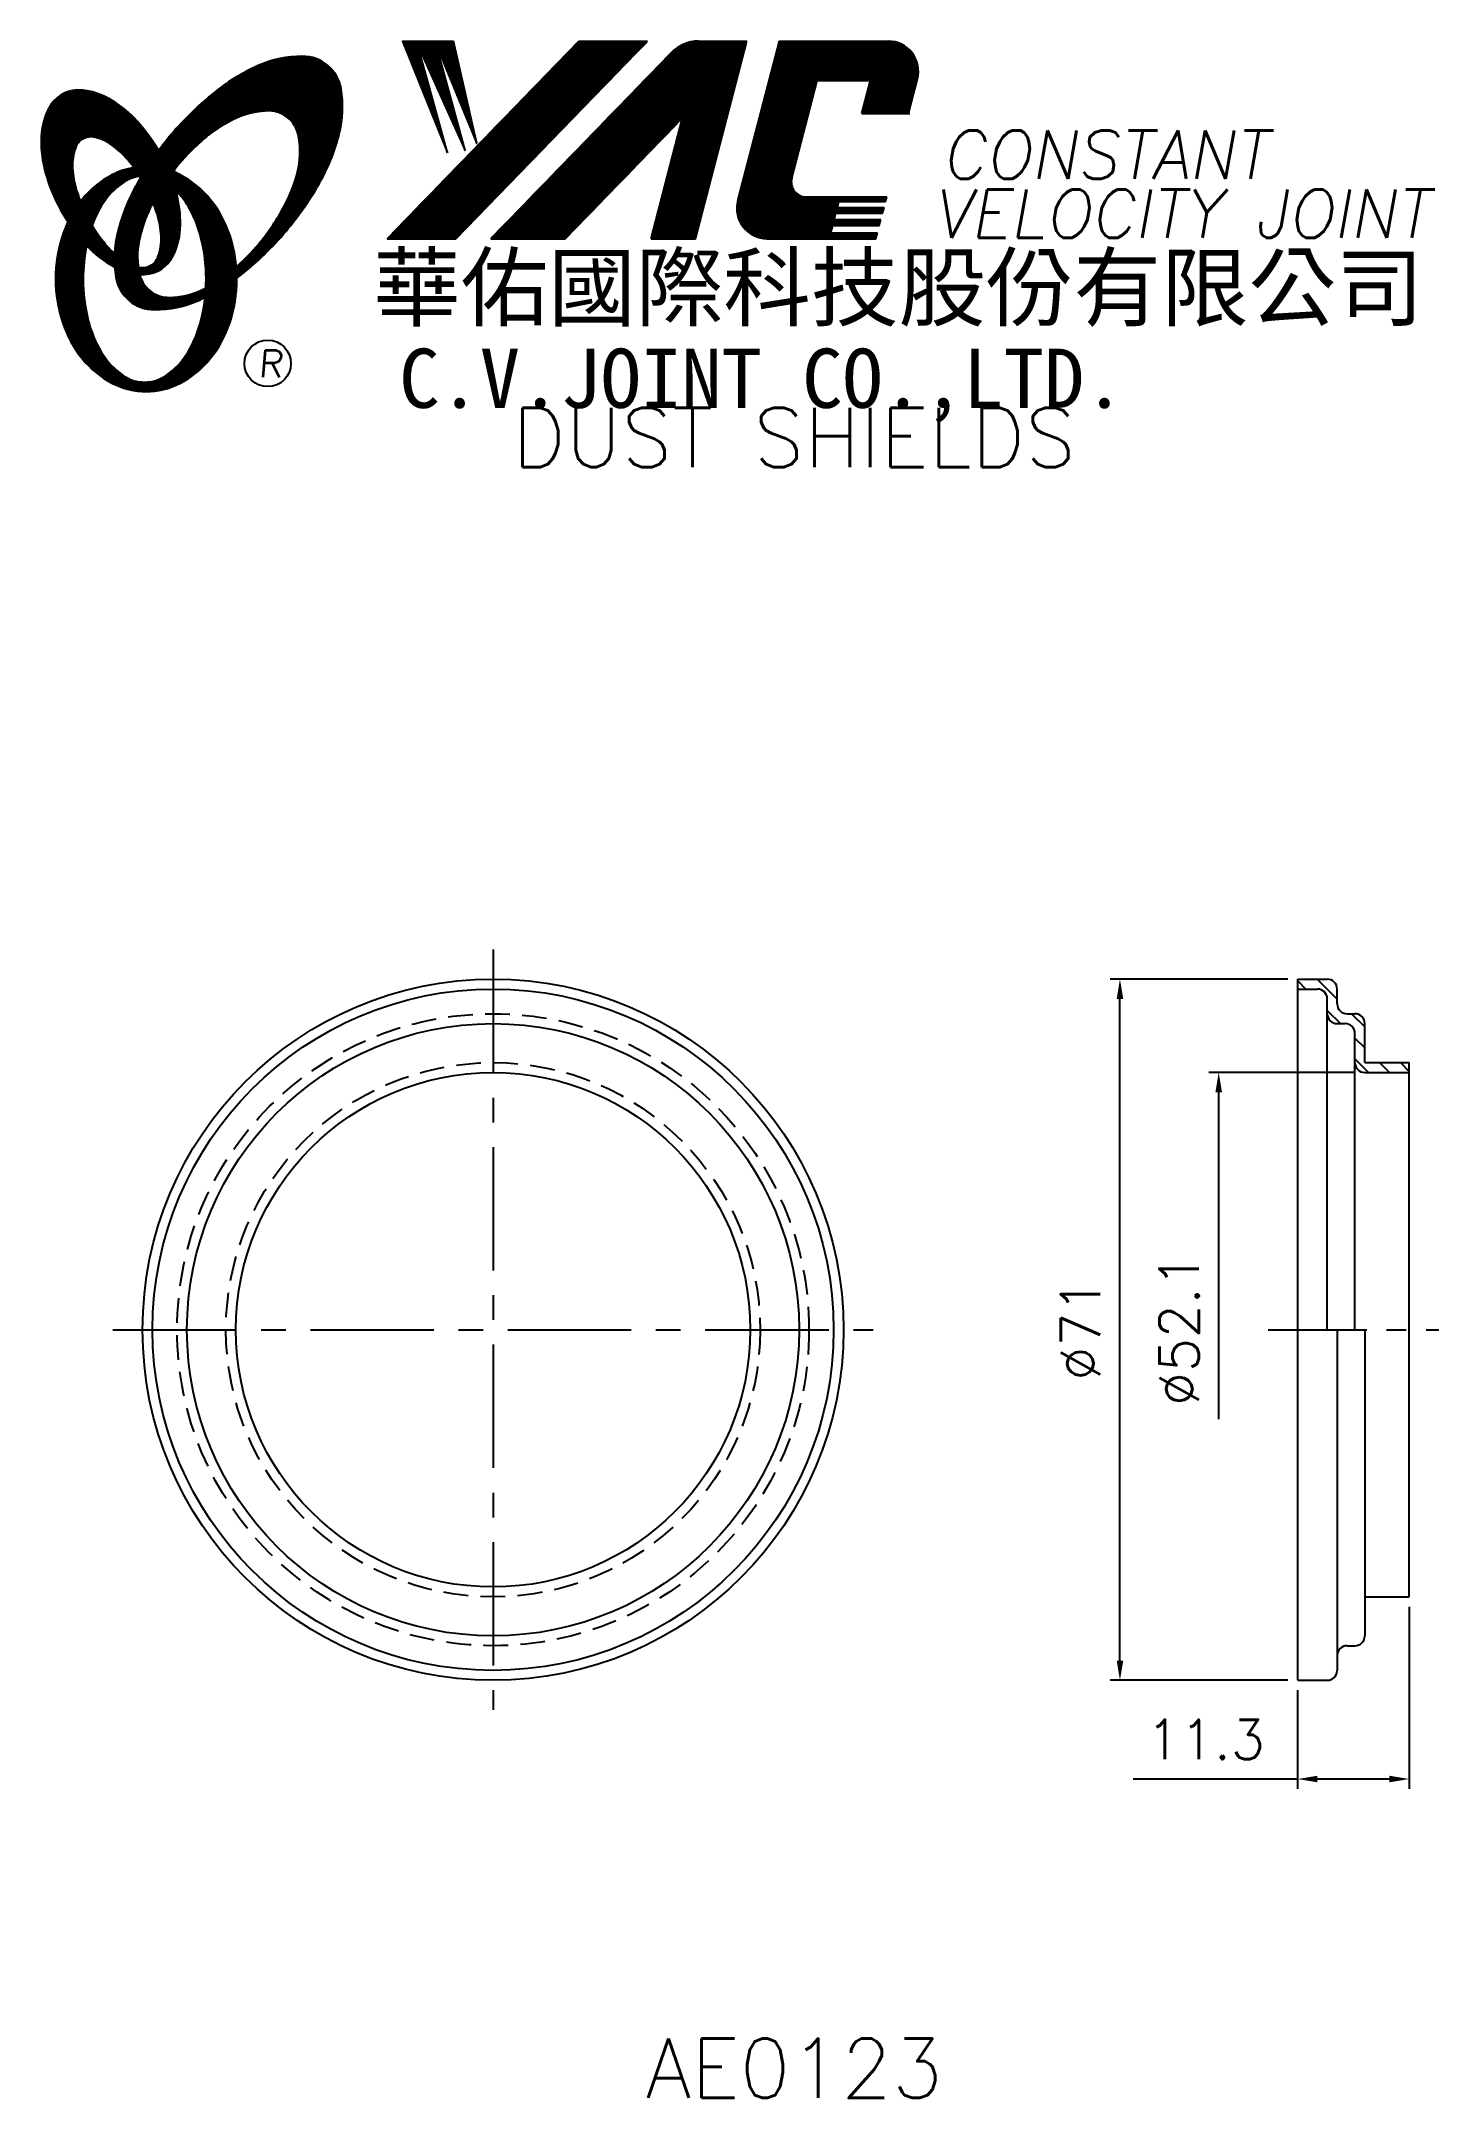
# Model space of a CAD drawing. Extents: x 92 to 233, y 4 to 212.
import ezdxf
from ezdxf.enums import TextEntityAlignment as Align

# ---------------------------------------------------------------- set-up
doc = ezdxf.new("R2010")
doc.units = 0
doc.header["$LTSCALE"] = 10
doc.header["$MEASUREMENT"] = 0
doc.linetypes.add('CENTER', pattern=[2, 1.25, -0.25, 0.25, -0.25])
doc.linetypes.add('HIDDEN', pattern=[0.375, 0.25, -0.125])
doc.layers.get('0').update_dxf_attribs({"linetype": 'CONTINUOUS'})
doc.layers.get('DEFPOINTS').update_dxf_attribs({"linetype": 'CONTINUOUS'})
doc.layers.add('4', color=4, linetype='CONTINUOUS')
doc.styles.add('CHINA', font='KAIU.TTF')
doc.styles.add('ITALICC', font='simplex.shx')
doc.dimstyles.new('STANDARD$0', dxfattribs={"dimtxt": 4, "dimasz": 2, "dimexe": 1, "dimexo": 1, "dimgap": 2, "dimtad": 1, "dimdec": 4, "dimzin": 10, "dimtxsty": 'ITALICC', "dimcen": 2, "dimclrd": 5, "dimclre": 5, "dimclrt": 18, "dimaunit": 1, "dimazin": 3, "dimtp": 0.1, "dimtfac": 0.7, "dimtdec": 4, "dimtmove": 0, "dimatfit": 3, "dimtolj": 1, "dimtzin": 10})
pattern_1 = [(45, (161.347638, -31.432908), (-0.00727476112, 0.00727476112), [])]
pattern_2 = [(45, (-7.242907, 4.871501), (-0.00883883476, 0.00883883476), [])]

# ---------------------------------------------------------------- blocks, each defined once
blk = doc.blocks.new('*D14')
at = {"color": 5, "linetype": 'BYBLOCK'}
for p, q in [((230.36, 53.76), (230.36, 35.31)), ((219.06, 45.31), (219.06, 35.31)), ((219.06, 36.31), (202.4, 36.31)), ((228.36, 36.31), (221.06, 36.31))]:
    blk.add_line(p, q, dxfattribs=at)
for points in [[(221.06, 36.64), (221.06, 35.98), (219.06, 36.31)], [(228.36, 36.64), (228.36, 35.98), (230.36, 36.31)]]:
    blk.add_solid(points, dxfattribs=at)
at = {"layer": 'DEFPOINTS', "color": 0, "linetype": 'BYBLOCK'}
for p in [(230.36, 54.76), (219.06, 46.31), (219.06, 36.31)]:
    blk.add_point(p, dxfattribs=at)
at = {"color": 18, "linetype": 'BYBLOCK', "insert": (209.73, 40.31), "char_height": 4, "attachment_point": 5, "style": 'ITALICC'}
blk.add_mtext('\\A1;11.3', dxfattribs=at)
blk = doc.blocks.new('*D15')
at = {"color": 5, "linetype": 'BYBLOCK'}
for p, q in [((218.06, 117.31), (200.06, 117.31)), ((201.06, 48.31), (201.06, 115.31)), ((218.06, 46.31), (200.06, 46.31))]:
    blk.add_line(p, q, dxfattribs=at)
for points in [[(200.73, 115.31), (201.4, 115.31), (201.06, 117.31)], [(200.73, 48.31), (201.4, 48.31), (201.06, 46.31)]]:
    blk.add_solid(points, dxfattribs=at)
at = {"layer": 'DEFPOINTS', "color": 0, "linetype": 'BYBLOCK'}
for p in [(201.06, 117.31), (219.06, 117.31), (219.06, 46.31)]:
    blk.add_point(p, dxfattribs=at)
at = {"color": 18, "linetype": 'BYBLOCK', "insert": (197.06, 81.81), "char_height": 4, "attachment_point": 5, "rotation": 90, "style": 'ITALICC'}
blk.add_mtext('\\A1;∅71', dxfattribs=at)
blk = doc.blocks.new('*D16')
at = {"color": 5, "linetype": 'BYBLOCK'}
for p, q in [((224.86, 107.86), (210.06, 107.86)), ((211.06, 105.86), (211.06, 72.76))]:
    blk.add_line(p, q, dxfattribs=at)
blk.add_solid([(210.73, 105.86), (211.4, 105.86), (211.06, 107.86)], dxfattribs=at)
at = {"layer": 'DEFPOINTS', "color": 0, "linetype": 'BYBLOCK'}
for p in [(211.06, 107.86), (225.86, 107.86), (219.06, 55.76)]:
    blk.add_point(p, dxfattribs=at)
at = {"color": 18, "linetype": 'BYBLOCK', "insert": (207.06, 81.81), "char_height": 4, "attachment_point": 5, "rotation": 90, "style": 'ITALICC'}
blk.add_mtext('\\A1;∅52.1', dxfattribs=at)

msp = doc.modelspace()

# ---------------------------------------------------------------- hatches: boundary and pattern name
at = {"layer": '4', "linetype": 'CONTINUOUS'}
h = msp.add_hatch(dxfattribs=at)
h.set_pattern_fill('ANSI31', color=5, scale=0.082305, style=0)
h.set_pattern_definition([(45, (-7.242907, 4.871501), (-0.00727476112, 0.00727476112), [])])
h.paths.add_polyline_path([(114.79256, 205.24001, -0.172879177), (116.73404, 204.58144, -0.172879177), (117.82133, 202.84339, -0.104527385), (117.84911, 199.5152, -0.065680101), (116.67958, 196.11324, -0.051823203), (114.23916, 192.27085, -0.044272532), (111.56419, 189.44452, -0.020203161), (111.61777, 188.3066, 0.006517006), (112.02232, 188.61867, 0.049863361), (116.57575, 193.03174, 0.049863361), (120.16539, 198.2589, 0.063682799), (121.98643, 202.88625, 0.103597411), (122.17573, 207.47022, 0.177892575), (120.82712, 209.8405, 0.177892575), (118.26473, 210.77382, 0.103597411), (113.77693, 209.82078, 0.063682799), (109.51919, 207.2517, 0.049863361), (104.96576, 202.83864, 0.016070017), (103.69507, 201.23233, -0.007061632), (103.94235, 200.7953, -0.031648676), (104.89493, 198.75872, -0.008069351), (105.32684, 199.32303, -0.051823203), (108.50521, 202.58149, -0.065680101), (111.54714, 204.50184, -0.104527385)])
h.paths.add_polyline_path([(101.71689, 192.07869, -0.065680101), (102.88643, 195.48064, -0.006063428), (103.13037, 195.95566, 0.027613469), (102.40353, 197.54373, 0.017011252), (101.87011, 198.4787, 0.007829282), (101.37613, 197.61148, 0.063682799), (99.55508, 192.98413, 0.103597411), (99.36578, 188.40016, 0.177892575), (100.71439, 186.02988, 0.177892575), (103.27678, 185.09655, 0.103597411), (107.76458, 186.0496, 0.008811776), (108.39155, 186.33968, 0.013922709), (108.46887, 187.30949, -0.009086703), (108.01886, 187.09204, -0.104527385), (104.77344, 186.35388, -0.172879177), (102.83196, 187.01244, -0.172879177), (101.74467, 188.7505, -0.104527385)])
h = msp.add_hatch(dxfattribs=at)
h.set_pattern_fill('ANSI31', color=5, scale=0.1, style=0)
h.set_pattern_definition(pattern_2)
h.paths.add_polyline_path([(153.2158, 212.30248), (146.25849, 212.30248), (126.84188, 192.29872), (133.79919, 192.29872)])
h.paths.add_polyline_path([(156.76269, 204.53691), (153.58232, 192.29872), (158.0633, 192.29872), (163.26174, 212.30248), (158.36501, 212.30248, 0.202785967), (155.63094, 211.14607), (137.3368, 192.29872), (144.88372, 192.29872)])
h.paths.add_polyline_path([(170.3898, 208.30407), (175.78352, 208.30407), (174.9145, 204.96005), (179.63132, 204.96005), (180.54804, 208.48762, 0.490800957), (177.59783, 212.30248), (166.56352, 212.30248), (162.35646, 196.11359, 0.490800957), (165.30666, 192.29872), (176.34098, 192.29872), (176.49543, 192.89304), (171.77861, 192.89304), (171.97197, 193.63712), (176.68879, 193.63712), (176.84735, 194.24726), (172.13053, 194.24726), (172.29177, 194.86773), (177.0086, 194.86773), (177.16478, 195.46872), (172.44796, 195.46872), (172.60476, 196.0721), (177.32158, 196.0721), (177.43831, 196.52129), (169.29856, 196.52129, -0.490800957), (167.82346, 198.42872)])
h = msp.add_hatch(dxfattribs=at)
h.set_pattern_fill('ANSI31', color=1, scale=0.1, style=0)
h.set_pattern_definition(pattern_2)
h.paths.add_polyline_path([(133.57386, 212.30248), (128.39653, 212.30248), (132.9673, 200.99875), (129.90136, 211.95673), (134.7361, 201.2344), (131.78809, 211.95673), (135.91531, 201.94137)])
h = msp.add_hatch(dxfattribs=at)
h.set_pattern_fill('ANSI31', color=3, scale=0.082305, style=0)
h.set_pattern_definition(pattern_1)
h.paths.add_polyline_path([(98.99606, 206.29084, 0.106488277), (96.05418, 207.32941, 0.158297415), (93.96398, 206.93437, 0.158297415), (92.50465, 205.38668, 0.106488277), (91.79384, 202.34891, 0.071723199), (92.21188, 199.03596, 0.058080454), (93.75687, 195.22057, 0.058080454), (96.13791, 191.86278, 0.071723199), (98.70315, 189.72503, 0.020895977), (99.24334, 189.42304, -0.030777155), (99.22743, 190.79926, -0.042059526), (98.13108, 191.96202, -0.04691039), (96.51191, 194.44317, -0.04691039), (95.38363, 197.18265, -0.060581117), (94.98153, 199.44472, -0.10187153), (95.29315, 201.53292, -0.185892489), (96.07324, 202.42456, -0.185892489), (97.24988, 202.56268, -0.10187153), (99.14753, 201.63715, -0.060581117), (100.78437, 200.02488, -0.04691039), (102.40353, 197.54373, -0.04691039), (103.53181, 194.80424, -0.060581117), (103.93391, 192.54218, -0.10187153), (103.62229, 190.45397, -0.185892489), (102.8422, 189.56233, -0.185892489), (101.66556, 189.42421, -0.002013383), (101.62476, 189.43484, 0.021593804), (101.74467, 188.7505, 0.006477741), (101.76268, 188.67346, 0.14950097), (103.73523, 189.0815, 0.158297415), (105.19456, 190.62919, 0.106488277), (105.90538, 193.66695, 0.071723199), (105.48733, 196.97991, 0.058080454), (103.94235, 200.7953, 0.058080454), (101.5613, 204.15309, 0.071723199)])
h = msp.add_hatch(dxfattribs=at)
h.set_pattern_fill('ANSI31', color=1, scale=0.082305, style=0)
h.set_pattern_definition(pattern_1)
h.paths.add_polyline_path([(100.08968, 197.96739, -0.120168026), (101.78148, 198.62078, 0.016865385), (101.18171, 199.50352, 0.076648372), (99.02549, 198.7846, 0.104809576), (95.94103, 196.2715, 0.005838257), (95.77409, 196.0593, 0.028089978), (96.51191, 194.44317, 0.014237292), (96.95404, 193.65812, -0.045767751), (97.87922, 195.59497, -0.106890197)])
h.paths.add_polyline_path([(96.05832, 188.21277, -0.048711043), (96.38842, 191.59311, -0.007865741), (96.13791, 191.86278, -0.037695478), (94.50204, 193.98154, 0.03042545), (93.97671, 192.67757, 0.080710289), (93.25128, 188.21277, 0.080710289), (93.97671, 183.74798, 0.089265679), (95.94103, 180.15404, 0.104809576), (99.02549, 177.64094, 0.11926607), (102.43468, 176.81601, 0.11926607), (105.84387, 177.64094, 0.104809576), (108.92833, 180.15404, 0.089265679), (110.89265, 183.74798, 0.080710289), (111.61809, 188.21277, 0.080710289), (110.89265, 192.67757, 0.089265679), (108.92833, 196.2715, 0.104809576), (105.84387, 198.7846, 0.025513357), (105.15064, 199.09735, 0.004818181), (104.89493, 198.75872, -0.023722145), (105.43615, 197.16197, -0.065307489), (106.67133, 195.59497, -0.073950765), (107.98378, 192.39724, -0.060532391), (108.49224, 188.21277, -0.060532391), (107.98378, 184.02831, -0.073950765), (106.67133, 180.83058, -0.106890197), (104.46087, 178.45815, -0.153118262), (102.27528, 177.77278, -0.153118262), (100.08968, 178.45815, -0.106890197), (97.87922, 180.83058, -0.073950765), (96.56677, 184.02831, -0.060532391)])
h = msp.add_hatch(dxfattribs=at)
h.set_pattern_fill('ANSI31', color=5, scale=12, angle=90, style=0)
h.set_pattern_definition([(135, (-5.2855, 6.3287), (-1.06066, -1.06066), [])])
h.paths.add_polyline_path([(230.36427, 107.85839), (230.36427, 108.85839), (225.86427, 108.85839), (225.86427, 112.80839, 0.414213562), (224.86427, 113.80839), (224.06427, 113.80839, -0.414213562), (223.06427, 114.80839), (223.06427, 116.30839, 0.414213562), (222.06427, 117.30839), (219.06427, 117.30839), (219.06427, 116.30839), (221.06427, 116.30839, -0.414213562), (222.06427, 115.30839), (222.06427, 113.80839, 0.414213562), (223.06427, 112.80839), (223.86427, 112.80839, -0.414213562), (224.86427, 111.80839), (224.86427, 108.85839, 0.414213562), (225.86427, 107.85839)])

# ---------------------------------------------------------------- linework, layer by layer
at = {"layer": '4', "color": 5, "linetype": 'CONTINUOUS'}
for p, q in [((126.84188, 192.29872), (146.25849, 212.30248)), ((133.79919, 192.29872), (153.2158, 212.30248)), ((137.3368, 192.29872), (155.63094, 211.14607)), ((146.25849, 212.30248), (153.2158, 212.30248)), ((158.0633, 192.29872), (163.26174, 212.30248)), ((158.36501, 212.30248), (163.26174, 212.30248)), ((162.35646, 196.11359), (166.56352, 212.30248)), ((166.56352, 212.30248), (177.59783, 212.30248)), ((167.82346, 198.42872), (170.3898, 208.30407)), ((170.3898, 208.30407), (175.78352, 208.30407)), ((174.9145, 204.96005), (175.78352, 208.30407)), ((179.63132, 204.96005), (180.54804, 208.48762)), ((144.88372, 192.29872), (156.76269, 204.53691)), ((153.58232, 192.29872), (156.76269, 204.53691)), ((174.9145, 204.96005), (179.78175, 204.96005)), ((169.29856, 196.52129), (177.43831, 196.52129)), ((172.44796, 195.46872), (172.60476, 196.0721)), ((172.60476, 196.0721), (177.32158, 196.0721)), ((177.32158, 196.0721), (177.43831, 196.52129)), ((172.13053, 194.24726), (172.29177, 194.86773)), ((172.13053, 194.24726), (176.84735, 194.24726)), ((172.29177, 194.86773), (177.0086, 194.86773)), ((172.44796, 195.46872), (177.16478, 195.46872)), ((176.68879, 193.63712), (176.84735, 194.24726)), ((177.0086, 194.86773), (177.16478, 195.46872)), ((126.84188, 192.29872), (133.79919, 192.29872)), ((137.3368, 192.29872), (144.88372, 192.29872)), ((153.58232, 192.29872), (158.0633, 192.29872)), ((165.30666, 192.29872), (176.34098, 192.29872)), ((171.77861, 192.89304), (171.97197, 193.63712)), ((171.77861, 192.89304), (176.49543, 192.89304)), ((171.97197, 193.63712), (176.68879, 193.63712)), ((176.34098, 192.29872), (176.49543, 192.89304))]:
    msp.add_line(p, q, dxfattribs=at)
at = {"layer": '4', "color": 1, "linetype": 'CONTINUOUS'}
for p, q in [((128.39653, 212.30248), (132.9673, 200.99875)), ((128.39653, 212.30248), (133.57386, 212.30248)), ((129.90136, 211.95673), (134.7361, 201.2344)), ((132.9673, 200.99875), (129.90136, 211.95673)), ((134.7361, 201.2344), (131.78809, 211.95673)), ((131.78809, 211.95673), (135.91531, 201.94137)), ((135.91531, 201.94137), (133.57386, 212.30248))]:
    msp.add_line(p, q, dxfattribs=at)
at = {"layer": '4', "color": 5, "linetype": 'CENTER'}
for p, q in [((137.5643, 120.30839), (137.5643, 43.30839)), ((99.0643, 81.80839), (176.0643, 81.80839))]:
    msp.add_line(p, q, dxfattribs=at)
at = {"layer": '4', "color": 7, "linetype": 'CONTINUOUS'}
for p, q in [((219.06427, 46.30839), (219.06427, 117.30839)), ((219.06427, 117.30839), (222.06427, 117.30839)), ((219.06427, 116.30839), (221.06427, 116.30839)), ((222.06427, 81.80839), (222.06427, 115.30839)), ((223.06427, 114.80839), (223.06427, 116.30839)), ((223.06427, 112.80839), (223.86427, 112.80839)), ((224.06427, 113.80839), (224.86427, 113.80839)), ((225.86427, 108.85839), (225.86427, 112.80839)), ((224.86427, 81.80839), (224.86427, 111.80839)), ((225.86427, 108.85839), (230.36427, 108.85839)), ((230.36427, 54.75839), (230.36427, 108.85839)), ((225.86427, 107.85839), (230.36427, 107.85839)), ((223.06427, 81.80839), (223.06427, 47.30839)), ((225.86427, 81.80839), (225.86427, 50.80839)), ((225.86427, 54.75839), (230.36427, 54.75839)), ((224.06427, 49.80839), (224.86427, 49.80839)), ((219.06427, 46.30839), (222.06427, 46.30839))]:
    msp.add_line(p, q, dxfattribs=at)
at = {"layer": '4', "color": 5, "linetype": 'CENTER', "ltscale": 0.8}
msp.add_line((216.06427, 81.80839), (233.36427, 81.80839), dxfattribs=at)
at = {"layer": '4', "color": 5, "linetype": 'CONTINUOUS'}
for points in [[(111.61777, 188.3066, 0.006517006), (112.02232, 188.61867, 0.049863361), (116.57575, 193.03174, 0.049863361), (120.16539, 198.2589, 0.063682799), (121.98643, 202.88625, 0.103597411), (122.17573, 207.47022, 0.177892575), (120.82712, 209.8405, 0.177892575), (118.26473, 210.77382, 0.103597411), (113.77693, 209.82078, 0.063682799), (109.51919, 207.2517, 0.049863361), (104.96576, 202.83864, 0.016070017), (103.69507, 201.23233)], [(111.56419, 189.44452, 0.044272532), (114.23916, 192.27085, 0.051823203), (116.67958, 196.11324, 0.065680101), (117.84911, 199.5152, 0.104527385), (117.82133, 202.84339, 0.172879177), (116.73404, 204.58144, 0.172879177), (114.79256, 205.24001, 0.104527385), (111.54714, 204.50184, 0.065680101), (108.50521, 202.58149, 0.051823203), (105.32684, 199.32303, 0.008069351), (104.89493, 198.75872)], [(101.87011, 198.4787, 0.007829282), (101.37613, 197.61148, 0.063682799), (99.55508, 192.98413, 0.103597411), (99.36578, 188.40016, 0.177892575), (100.71439, 186.02988, 0.177892575), (103.27678, 185.09655, 0.103597411), (107.76458, 186.0496, 0.008811776), (108.39155, 186.33968, 0.008811776)], [(103.13037, 195.95566, 0.006063428), (102.88643, 195.48064, 0.065680101), (101.71689, 192.07869, 0.104527385), (101.74467, 188.7505, 0.172879177), (102.83196, 187.01244, 0.172879177), (104.77344, 186.35388, 0.104527385), (108.01886, 187.09204, 0.009086703), (108.46887, 187.30949, 0.009086703)]]:
    msp.add_lwpolyline(points, format="xyb", dxfattribs=at)
at = {"layer": '4', "color": 3, "linetype": 'CONTINUOUS'}
for points in [[(101.76268, 188.67346, 0.14950097), (103.73523, 189.0815, 0.158297415), (105.19456, 190.62919, 0.106488277), (105.90538, 193.66695, 0.071723199), (105.48733, 196.97991, 0.058080454), (103.94235, 200.7953, 0.058080454), (101.5613, 204.15309, 0.071723199), (98.99606, 206.29084, 0.106488277), (96.05418, 207.32941, 0.158297415), (93.96398, 206.93437, 0.158297415), (92.50465, 205.38668, 0.106488277), (91.79384, 202.34891, 0.071723199), (92.21188, 199.03596, 0.058080454), (93.75687, 195.22057, 0.058080454), (96.13791, 191.86278, 0.071723199), (98.70315, 189.72503, 0.020895977), (99.24334, 189.42304, 0.020895977)], [(101.62476, 189.43484, 0.002013383), (101.66556, 189.42421, 0.185892489), (102.8422, 189.56233, 0.185892489), (103.62229, 190.45397, 0.10187153), (103.93391, 192.54218, 0.060581117), (103.53181, 194.80424, 0.04691039), (102.40353, 197.54373, 0.04691039), (100.78437, 200.02488, 0.060581117), (99.14753, 201.63715, 0.10187153), (97.24988, 202.56268, 0.185892489), (96.07324, 202.42456, 0.185892489), (95.29315, 201.53292, 0.10187153), (94.98153, 199.44472, 0.060581117), (95.38363, 197.18265, 0.04691039), (96.51191, 194.44317, 0.04691039), (98.13108, 191.96202, 0.042059526), (99.22743, 190.79926, 0.042059526)]]:
    msp.add_lwpolyline(points, format="xyb", dxfattribs=at)
at = {"layer": '4', "color": 1, "linetype": 'CONTINUOUS'}
for points in [[(94.50204, 193.98154, 0.03042545), (93.97671, 192.67757, 0.080710289), (93.25128, 188.21277, 0.080710289), (93.97671, 183.74798, 0.089265679), (95.94103, 180.15404, 0.104809576), (99.02549, 177.64094, 0.11926607), (102.43468, 176.81601, 0.11926607), (105.84387, 177.64094, 0.104809576), (108.92833, 180.15404, 0.089265679), (110.89265, 183.74798, 0.080710289), (111.61809, 188.21277, 0.080710289), (110.89265, 192.67757, 0.089265679), (108.92833, 196.2715, 0.104809576), (105.84387, 198.7846, 0.025513357), (105.15064, 199.09735, 0.025513357)], [(101.18171, 199.50352, 0.076648372), (99.02549, 198.7846, 0.104809576), (95.94103, 196.2715, 0.005838257), (95.77409, 196.0593, 0.005838257)], [(101.78148, 198.62078, 0.120168026), (100.08968, 197.96739, 0.106890197), (97.87922, 195.59497, 0.045767751), (96.95404, 193.65812, 0.045767751)], [(96.38842, 191.59311, 0.048711043), (96.05832, 188.21277, 0.060532391), (96.56677, 184.02831, 0.073950765), (97.87922, 180.83058, 0.106890197), (100.08968, 178.45815, 0.153118262), (102.27528, 177.77278, 0.153118262), (104.46087, 178.45815, 0.106890197), (106.67133, 180.83058, 0.073950765), (107.98378, 184.02831, 0.060532391), (108.49224, 188.21277, 0.060532391), (107.98378, 192.39724, 0.073950765), (106.67133, 195.59497, 0.065307489), (105.43615, 197.16197)]]:
    msp.add_lwpolyline(points, format="xyb", dxfattribs=at)
at = {"layer": '4', "color": 5, "linetype": 'CONTINUOUS'}
msp.add_circle((114.73892, 179.66705), 2.35282, dxfattribs=at)
at = {"layer": '4', "color": 7, "linetype": 'CONTINUOUS'}
for radius in [35.5, 34.5, 31, 26.05]:
    msp.add_circle((137.5643, 81.80839), radius, dxfattribs=at)
at = {"layer": '4', "color": 5, "linetype": 'HIDDEN'}
for radius in [32, 27.05]:
    msp.add_circle((137.5643, 81.80839), radius, dxfattribs=at)
at = {"layer": '4', "color": 5, "linetype": 'CONTINUOUS'}
for centre, radius, start, end in [((158.36501, 208.49224), 3.81024, 90, 135.8533387), ((177.59783, 209.25429), 3.04819, 345.4326059, 90), ((169.29856, 198.04539), 1.5241, 165.4326059, 270), ((165.30666, 195.34692), 3.04819, 165.4326059, 270)]:
    msp.add_arc(centre, radius, start, end, dxfattribs=at)
at = {"layer": '4', "color": 7, "linetype": 'CONTINUOUS'}
for centre, start, end in [((222.06427, 116.30839), 360, 90), ((221.06427, 115.30839), 360, 90), ((224.06427, 114.80839), 180, 270), ((223.06427, 113.80839), 180, 270), ((223.86427, 111.80839), 360, 90), ((224.86427, 112.80839), 360, 90), ((225.86427, 108.85839), 180, 270), ((224.86427, 50.80839), 270, 0), ((224.06427, 48.80839), 90, 180), ((222.06427, 47.30839), 270, 0)]:
    msp.add_arc(centre, 1, start, end, dxfattribs=at)

# ---------------------------------------------------------------- texts
at = {"layer": '4', "color": 5, "linetype": 'CONTINUOUS', "style": 'ITALICC'}
for s, height, oblique, p in [('CONSTANT', 4.9, 10, (182.9907, 198.36919)), ('VELOCITY JOINT', 4.9, 10, (182.11247, 192.37381)), ('R', 2.75625, 5, (113.78023, 178.25745))]:
    msp.add_text(s, height=height, dxfattribs=dict(at, oblique=oblique)).set_placement(p)
at = {"layer": '4', "color": 7, "linetype": 'CONTINUOUS', "style": 'CHINA'}
for s, height, p in [('華佑國際科技股份有限公司', 6.5, (125.42853, 184.10888)), ('C.V.JOINT CO.,LTD.', 6, (128.05716, 175.16266))]:
    msp.add_text(s, height=height, dxfattribs=at).set_placement(p)
at = {"layer": '4', "color": 18, "linetype": 'CONTINUOUS', "style": 'ITALICC'}
for s, p in [('DUST SHIELDS', (168.05989, 169.16984)), ('AE0123', (168.05989, 4.02245))]:
    msp.add_text(s, height=6, dxfattribs=at).set_placement(p, align=Align.CENTER)

# ---------------------------------------------------------------- dimensions: what is measured, and where the dimension line sits
at = {"layer": '4', "color": 7, "linetype": 'CONTINUOUS'}
dim = msp.add_linear_dim(base=(201.06428, 117.30839), p1=(219.06427, 46.30839), p2=(219.06427, 117.30839), angle=90, text='%%C71', dimstyle='STANDARD$0', dxfattribs=at)
dim.commit()
dim.dimension.update_dxf_attribs({"geometry": '*D15', "text_midpoint": (197.06428, 81.80839)})
dim = msp.add_linear_dim(base=(211.06431, 107.85839), p1=(219.06427, 55.75839), p2=(225.86427, 107.85839), angle=90, text='%%C52.1', dimstyle='STANDARD$0', override={"dimcen": -2, "dimse1": 1, "dimsd1": 1}, dxfattribs=at)
dim.commit()
dim.dimension.update_dxf_attribs({"geometry": '*D16', "text_midpoint": (207.06431, 81.80839)})
dim = msp.add_linear_dim(base=(219.06427, 36.30836), p1=(230.36427, 54.75839), p2=(219.06427, 46.30839), text='11.3', dimstyle='STANDARD$0', dxfattribs=at)
dim.commit()
dim.dimension.update_dxf_attribs({"geometry": '*D14', "text_midpoint": (209.73094, 40.30836)})

doc.saveas('drawing.dxf')
